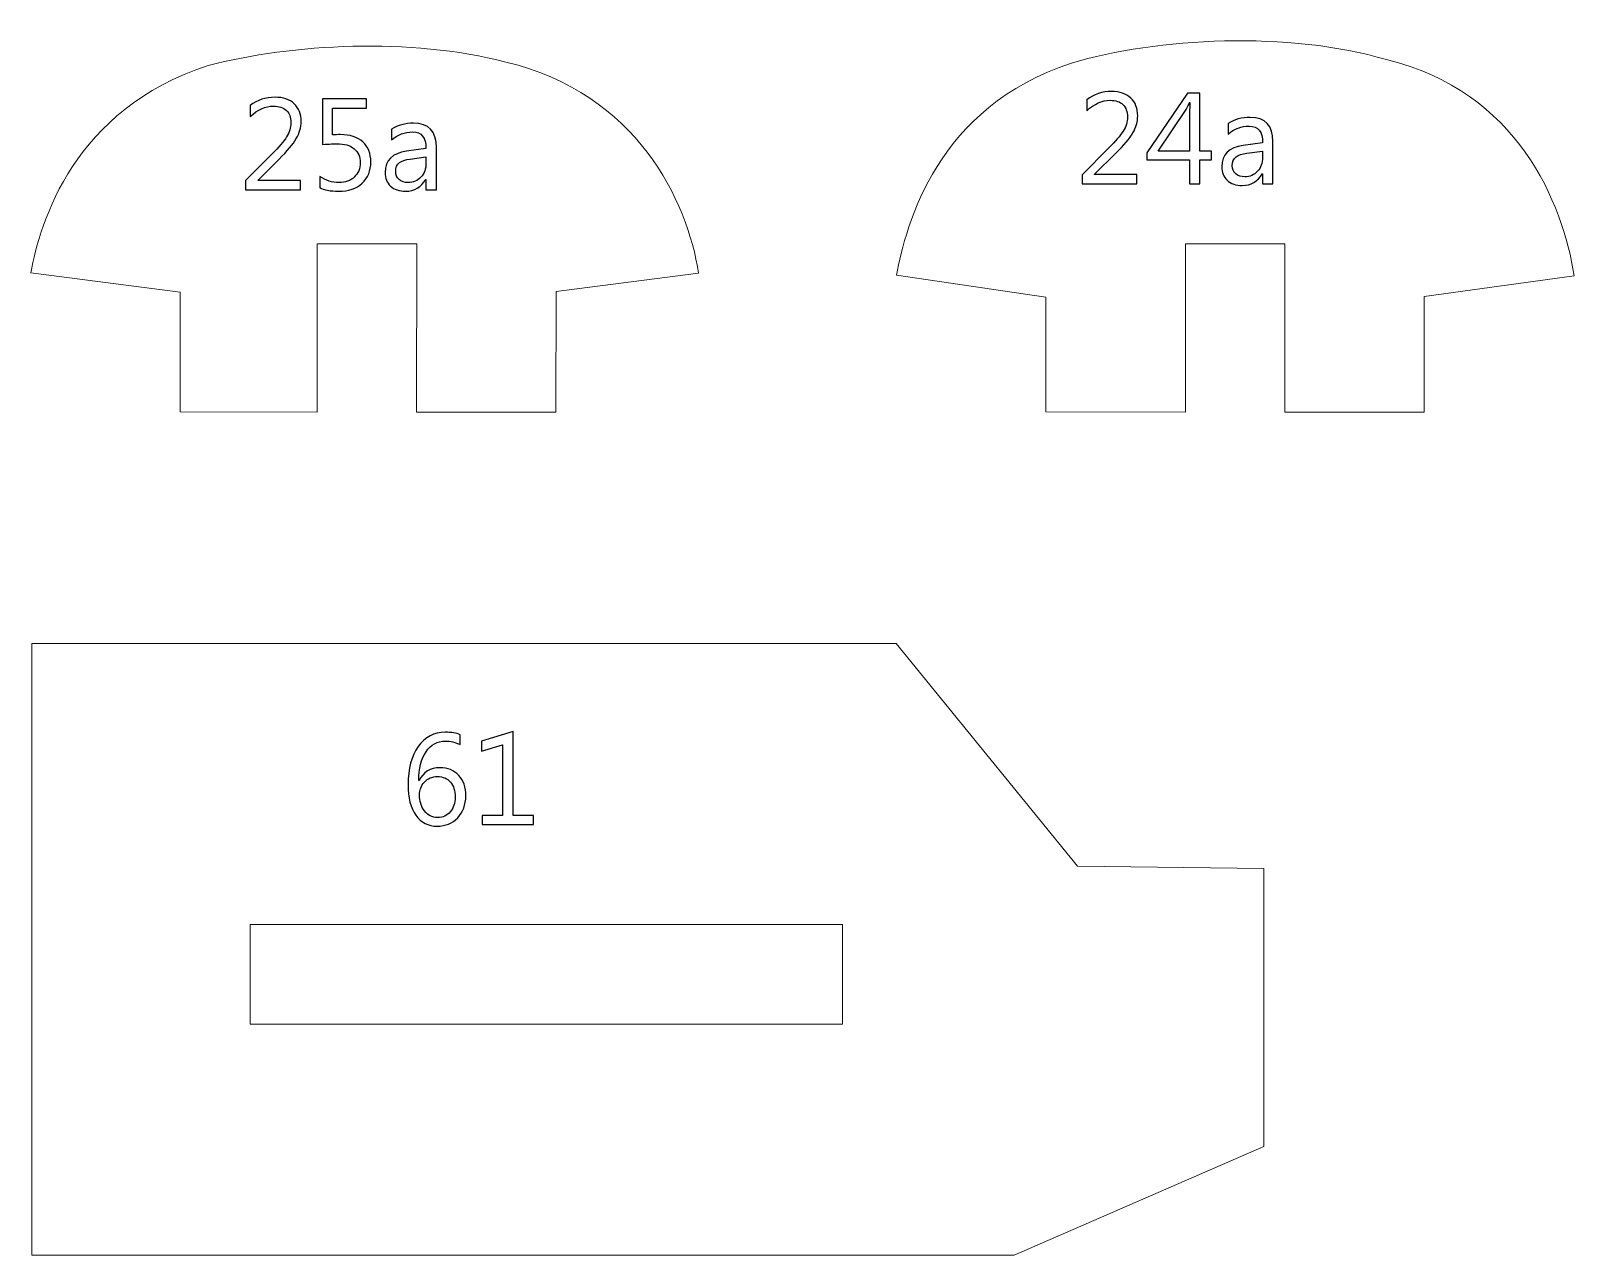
# Model space of a CAD drawing. Header units: centimetres. Extents: x -196 to 200, y -267 to 229.
# Drawn here: x -193.6 to -142.9, y -266.3 to -226.1 of the extents above; entities that cross this region are included whole.
import ezdxf

# ---------------------------------------------------------------- set-up
doc = ezdxf.new("R2010")
doc.units = ezdxf.units.CM
doc.header["$MEASUREMENT"] = 0
doc.layers.add('Camada 1', color=7, linetype='Continuous')
doc.layers.add('Camada 2', color=20, linetype='Continuous')

msp = doc.modelspace()

# ---------------------------------------------------------------- linework, layer by layer
at = {"layer": 'Camada 1', "lineweight": 9}
msp.add_lwpolyline([(-186.392, -258.735), (-166.909, -258.735), (-166.909, -255.464), (-186.392, -255.464), (-186.392, -258.735)], close=True, dxfattribs=at)
for points, knots in [([(-184.184, -233.084), (-184.184, -233.084), (-180.913, -233.084), (-180.913, -233.084), (-180.913, -233.084), (-180.913, -233.084), (-180.916, -238.623), (-180.916, -238.623), (-180.916, -238.623), (-180.916, -238.623), (-176.332, -238.622), (-176.332, -238.622), (-176.332, -238.622), (-176.332, -238.622), (-176.329, -234.656), (-176.329, -234.656), (-176.329, -234.656), (-176.329, -234.656), (-171.643, -234.056), (-171.643, -234.056), (-171.643, -234.056), (-172.014, -231.662), (-173.669, -228.151), (-177.977, -227.115), (-177.977, -227.115), (-181.151, -226.296), (-184.979, -226.508), (-187.768, -227.229), (-187.768, -227.229), (-192.191, -228.659), (-193.297, -232.373), (-193.6, -234.041), (-193.6, -234.041), (-193.6, -234.041), (-188.696, -234.677), (-188.696, -234.677), (-188.696, -234.677), (-188.696, -234.677), (-188.695, -238.615), (-188.695, -238.615), (-188.695, -238.615), (-188.695, -238.615), (-184.184, -238.623), (-184.184, -238.623), (-184.184, -238.623), (-184.184, -238.623), (-184.184, -233.084), (-184.184, -233.084)], [0, 0, 0, 0, 0.076923, 0.076923, 0.076923, 0.076923, 0.153846, 0.153846, 0.153846, 0.153846, 0.230769, 0.230769, 0.230769, 0.230769, 0.307692, 0.307692, 0.307692, 0.307692, 0.384615, 0.384615, 0.384615, 0.384615, 0.461538, 0.461538, 0.461538, 0.461538, 0.538462, 0.538462, 0.538462, 0.538462, 0.615385, 0.615385, 0.615385, 0.615385, 0.692308, 0.692308, 0.692308, 0.692308, 0.769231, 0.769231, 0.769231, 0.769231, 0.846154, 0.846154, 0.846154, 0.846154, 1, 1, 1, 1]), ([(-155.634, -233.084), (-155.634, -233.084), (-152.363, -233.084), (-152.363, -233.084), (-152.363, -233.084), (-152.363, -233.084), (-152.366, -238.623), (-152.366, -238.623), (-152.366, -238.623), (-152.366, -238.623), (-147.782, -238.622), (-147.782, -238.622), (-147.782, -238.622), (-147.782, -238.622), (-147.779, -234.817), (-147.779, -234.817), (-147.779, -234.817), (-147.779, -234.817), (-142.851, -234.137), (-142.851, -234.137), (-142.851, -234.137), (-143.221, -231.742), (-144.715, -228.07), (-149.023, -227.034), (-149.023, -227.034), (-152.197, -226.088), (-156.59, -226.305), (-159.379, -227.149), (-159.379, -227.149), (-163.802, -228.579), (-164.827, -232.453), (-165.131, -234.121), (-165.131, -234.121), (-165.131, -234.121), (-160.227, -234.838), (-160.227, -234.838), (-160.227, -234.838), (-160.227, -234.838), (-160.226, -238.615), (-160.226, -238.615), (-160.226, -238.615), (-160.226, -238.615), (-155.634, -238.623), (-155.634, -238.623), (-155.634, -238.623), (-155.634, -238.623), (-155.634, -233.084), (-155.634, -233.084)], [0, 0, 0, 0, 0.076923, 0.076923, 0.076923, 0.076923, 0.153846, 0.153846, 0.153846, 0.153846, 0.230769, 0.230769, 0.230769, 0.230769, 0.307692, 0.307692, 0.307692, 0.307692, 0.384615, 0.384615, 0.384615, 0.384615, 0.461538, 0.461538, 0.461538, 0.461538, 0.538462, 0.538462, 0.538462, 0.538462, 0.615385, 0.615385, 0.615385, 0.615385, 0.692308, 0.692308, 0.692308, 0.692308, 0.769231, 0.769231, 0.769231, 0.769231, 0.846154, 0.846154, 0.846154, 0.846154, 1, 1, 1, 1]), ([(-193.569, -266.329), (-193.569, -266.329), (-161.267, -266.329), (-161.267, -266.329), (-161.267, -266.329), (-161.267, -266.329), (-153.058, -262.761), (-153.058, -262.761), (-153.058, -262.761), (-153.058, -262.761), (-153.06, -253.623), (-153.06, -253.623), (-153.06, -253.623), (-153.06, -253.623), (-159.178, -253.54), (-159.178, -253.54), (-159.178, -253.54), (-159.178, -253.54), (-165.142, -246.226), (-165.142, -246.226), (-165.142, -246.226), (-165.142, -246.226), (-193.569, -246.226), (-193.569, -246.226), (-193.569, -246.226), (-193.569, -246.226), (-193.569, -266.329), (-193.569, -266.329)], [0, 0, 0, 0, 0.125, 0.125, 0.125, 0.125, 0.25, 0.25, 0.25, 0.25, 0.375, 0.375, 0.375, 0.375, 0.5, 0.5, 0.5, 0.5, 0.625, 0.625, 0.625, 0.625, 0.75, 0.75, 0.75, 0.75, 1, 1, 1, 1])]:
    msp.add_open_spline(points, degree=3, knots=knots, dxfattribs=at)
at = {"layer": 'Camada 2'}
for points, knots in [([(-184.739, -231.308), (-184.739, -231.308), (-186.54, -231.308), (-186.54, -231.308), (-186.54, -231.308), (-186.54, -231.308), (-186.54, -231.005), (-186.54, -231.005), (-186.54, -231.005), (-186.54, -231.005), (-185.669, -230.132), (-185.669, -230.132), (-185.669, -230.132), (-185.446, -229.909), (-185.288, -229.724), (-185.193, -229.576), (-185.193, -229.576), (-185.098, -229.428), (-185.05, -229.27), (-185.05, -229.102), (-185.05, -229.102), (-185.05, -228.93), (-185.099, -228.796), (-185.198, -228.701), (-185.198, -228.701), (-185.297, -228.607), (-185.437, -228.56), (-185.619, -228.56), (-185.619, -228.56), (-185.886, -228.56), (-186.141, -228.674), (-186.386, -228.901), (-186.386, -228.901), (-186.386, -228.901), (-186.386, -228.543), (-186.386, -228.543), (-186.386, -228.543), (-186.153, -228.361), (-185.881, -228.27), (-185.572, -228.27), (-185.572, -228.27), (-185.305, -228.27), (-185.095, -228.342), (-184.942, -228.487), (-184.942, -228.487), (-184.789, -228.631), (-184.713, -228.825), (-184.713, -229.068), (-184.713, -229.068), (-184.713, -229.26), (-184.766, -229.447), (-184.872, -229.63), (-184.872, -229.63), (-184.977, -229.813), (-185.167, -230.04), (-185.441, -230.311), (-185.441, -230.311), (-185.441, -230.311), (-186.13, -230.992), (-186.13, -230.992), (-186.13, -230.992), (-186.13, -230.992), (-186.13, -231.001), (-186.13, -231.001), (-186.13, -231.001), (-186.13, -231.001), (-184.739, -231.001), (-184.739, -231.001), (-184.739, -231.001), (-184.739, -231.001), (-184.739, -231.308), (-184.739, -231.308)], [0, 0, 0, 0, 0.052632, 0.052632, 0.052632, 0.052632, 0.105263, 0.105263, 0.105263, 0.105263, 0.157895, 0.157895, 0.157895, 0.157895, 0.210526, 0.210526, 0.210526, 0.210526, 0.263158, 0.263158, 0.263158, 0.263158, 0.315789, 0.315789, 0.315789, 0.315789, 0.368421, 0.368421, 0.368421, 0.368421, 0.421053, 0.421053, 0.421053, 0.421053, 0.473684, 0.473684, 0.473684, 0.473684, 0.526316, 0.526316, 0.526316, 0.526316, 0.578947, 0.578947, 0.578947, 0.578947, 0.631579, 0.631579, 0.631579, 0.631579, 0.684211, 0.684211, 0.684211, 0.684211, 0.736842, 0.736842, 0.736842, 0.736842, 0.789474, 0.789474, 0.789474, 0.789474, 0.842105, 0.842105, 0.842105, 0.842105, 0.894737, 0.894737, 0.894737, 0.894737, 1, 1, 1, 1]), ([(-184.099, -231.236), (-184.099, -231.236), (-184.099, -230.873), (-184.099, -230.873), (-184.099, -230.873), (-183.894, -231.007), (-183.687, -231.074), (-183.476, -231.074), (-183.476, -231.074), (-183.264, -231.074), (-183.094, -231.014), (-182.965, -230.894), (-182.965, -230.894), (-182.836, -230.775), (-182.771, -230.617), (-182.771, -230.42), (-182.771, -230.42), (-182.771, -230.224), (-182.837, -230.071), (-182.969, -229.962), (-182.969, -229.962), (-183.101, -229.852), (-183.29, -229.797), (-183.536, -229.797), (-183.536, -229.797), (-183.619, -229.797), (-183.776, -229.806), (-184.005, -229.822), (-184.005, -229.822), (-184.005, -229.822), (-184.005, -228.321), (-184.005, -228.321), (-184.005, -228.321), (-184.005, -228.321), (-182.558, -228.321), (-182.558, -228.321), (-182.558, -228.321), (-182.558, -228.321), (-182.558, -228.628), (-182.558, -228.628), (-182.558, -228.628), (-182.558, -228.628), (-183.68, -228.628), (-183.68, -228.628), (-183.68, -228.628), (-183.68, -228.628), (-183.68, -229.507), (-183.68, -229.507), (-183.68, -229.507), (-183.589, -229.502), (-183.504, -229.499), (-183.426, -229.499), (-183.426, -229.499), (-183.106, -229.499), (-182.859, -229.579), (-182.684, -229.739), (-182.684, -229.739), (-182.509, -229.899), (-182.421, -230.119), (-182.421, -230.398), (-182.421, -230.398), (-182.421, -230.687), (-182.515, -230.919), (-182.704, -231.095), (-182.704, -231.095), (-182.892, -231.271), (-183.151, -231.359), (-183.479, -231.359), (-183.479, -231.359), (-183.756, -231.359), (-183.962, -231.318), (-184.099, -231.236)], [0, 0, 0, 0, 0.052632, 0.052632, 0.052632, 0.052632, 0.105263, 0.105263, 0.105263, 0.105263, 0.157895, 0.157895, 0.157895, 0.157895, 0.210526, 0.210526, 0.210526, 0.210526, 0.263158, 0.263158, 0.263158, 0.263158, 0.315789, 0.315789, 0.315789, 0.315789, 0.368421, 0.368421, 0.368421, 0.368421, 0.421053, 0.421053, 0.421053, 0.421053, 0.473684, 0.473684, 0.473684, 0.473684, 0.526316, 0.526316, 0.526316, 0.526316, 0.578947, 0.578947, 0.578947, 0.578947, 0.631579, 0.631579, 0.631579, 0.631579, 0.684211, 0.684211, 0.684211, 0.684211, 0.736842, 0.736842, 0.736842, 0.736842, 0.789474, 0.789474, 0.789474, 0.789474, 0.842105, 0.842105, 0.842105, 0.842105, 0.894737, 0.894737, 0.894737, 0.894737, 1, 1, 1, 1]), ([(-157.228, -231.119), (-157.228, -231.119), (-159.029, -231.119), (-159.029, -231.119), (-159.029, -231.119), (-159.029, -231.119), (-159.029, -230.815), (-159.029, -230.815), (-159.029, -230.815), (-159.029, -230.815), (-158.158, -229.942), (-158.158, -229.942), (-158.158, -229.942), (-157.936, -229.719), (-157.777, -229.534), (-157.682, -229.386), (-157.682, -229.386), (-157.587, -229.239), (-157.54, -229.08), (-157.54, -228.912), (-157.54, -228.912), (-157.54, -228.74), (-157.589, -228.606), (-157.687, -228.512), (-157.687, -228.512), (-157.786, -228.417), (-157.926, -228.37), (-158.109, -228.37), (-158.109, -228.37), (-158.375, -228.37), (-158.631, -228.484), (-158.875, -228.712), (-158.875, -228.712), (-158.875, -228.712), (-158.875, -228.353), (-158.875, -228.353), (-158.875, -228.353), (-158.642, -228.171), (-158.37, -228.08), (-158.061, -228.08), (-158.061, -228.08), (-157.794, -228.08), (-157.584, -228.152), (-157.431, -228.297), (-157.431, -228.297), (-157.278, -228.441), (-157.202, -228.635), (-157.202, -228.879), (-157.202, -228.879), (-157.202, -229.07), (-157.255, -229.258), (-157.361, -229.441), (-157.361, -229.441), (-157.466, -229.623), (-157.656, -229.85), (-157.93, -230.121), (-157.93, -230.121), (-157.93, -230.121), (-158.619, -230.803), (-158.619, -230.803), (-158.619, -230.803), (-158.619, -230.803), (-158.619, -230.811), (-158.619, -230.811), (-158.619, -230.811), (-158.619, -230.811), (-157.228, -230.811), (-157.228, -230.811), (-157.228, -230.811), (-157.228, -230.811), (-157.228, -231.119), (-157.228, -231.119)], [0, 0, 0, 0, 0.052632, 0.052632, 0.052632, 0.052632, 0.105263, 0.105263, 0.105263, 0.105263, 0.157895, 0.157895, 0.157895, 0.157895, 0.210526, 0.210526, 0.210526, 0.210526, 0.263158, 0.263158, 0.263158, 0.263158, 0.315789, 0.315789, 0.315789, 0.315789, 0.368421, 0.368421, 0.368421, 0.368421, 0.421053, 0.421053, 0.421053, 0.421053, 0.473684, 0.473684, 0.473684, 0.473684, 0.526316, 0.526316, 0.526316, 0.526316, 0.578947, 0.578947, 0.578947, 0.578947, 0.631579, 0.631579, 0.631579, 0.631579, 0.684211, 0.684211, 0.684211, 0.684211, 0.736842, 0.736842, 0.736842, 0.736842, 0.789474, 0.789474, 0.789474, 0.789474, 0.842105, 0.842105, 0.842105, 0.842105, 0.894737, 0.894737, 0.894737, 0.894737, 1, 1, 1, 1]), ([(-154.774, -230.325), (-154.774, -230.325), (-155.158, -230.325), (-155.158, -230.325), (-155.158, -230.325), (-155.158, -230.325), (-155.158, -231.119), (-155.158, -231.119), (-155.158, -231.119), (-155.158, -231.119), (-155.495, -231.119), (-155.495, -231.119), (-155.495, -231.119), (-155.495, -231.119), (-155.495, -230.325), (-155.495, -230.325), (-155.495, -230.325), (-155.495, -230.325), (-156.899, -230.325), (-156.899, -230.325), (-156.899, -230.325), (-156.899, -230.325), (-156.899, -230.101), (-156.899, -230.101), (-156.899, -230.101), (-156.899, -230.101), (-155.57, -228.131), (-155.57, -228.131), (-155.57, -228.131), (-155.57, -228.131), (-155.158, -228.131), (-155.158, -228.131), (-155.158, -228.131), (-155.158, -228.131), (-155.158, -230.047), (-155.158, -230.047), (-155.158, -230.047), (-155.158, -230.047), (-154.774, -230.047), (-154.774, -230.047), (-154.774, -230.047), (-154.774, -230.047), (-154.774, -230.325), (-154.774, -230.325)], [0, 0, 0, 0, 0.083333, 0.083333, 0.083333, 0.083333, 0.166667, 0.166667, 0.166667, 0.166667, 0.25, 0.25, 0.25, 0.25, 0.333333, 0.333333, 0.333333, 0.333333, 0.416667, 0.416667, 0.416667, 0.416667, 0.5, 0.5, 0.5, 0.5, 0.583333, 0.583333, 0.583333, 0.583333, 0.666667, 0.666667, 0.666667, 0.666667, 0.75, 0.75, 0.75, 0.75, 0.833333, 0.833333, 0.833333, 0.833333, 1, 1, 1, 1]), ([(-155.495, -230.047), (-155.495, -230.047), (-155.495, -228.756), (-155.495, -228.756), (-155.495, -228.756), (-155.495, -228.665), (-155.492, -228.561), (-155.487, -228.448), (-155.487, -228.448), (-155.487, -228.448), (-155.495, -228.448), (-155.495, -228.448), (-155.495, -228.448), (-155.514, -228.498), (-155.553, -228.574), (-155.61, -228.677), (-155.61, -228.677), (-155.61, -228.677), (-156.529, -230.047), (-156.529, -230.047), (-156.529, -230.047), (-156.529, -230.047), (-155.495, -230.047), (-155.495, -230.047)], [0, 0, 0, 0, 0.142857, 0.142857, 0.142857, 0.142857, 0.285714, 0.285714, 0.285714, 0.285714, 0.428571, 0.428571, 0.428571, 0.428571, 0.571429, 0.571429, 0.571429, 0.571429, 0.714286, 0.714286, 0.714286, 0.714286, 1, 1, 1, 1]), ([(-180.266, -231.308), (-180.266, -231.308), (-180.607, -231.308), (-180.607, -231.308), (-180.607, -231.308), (-180.607, -231.308), (-180.607, -230.975), (-180.607, -230.975), (-180.607, -230.975), (-180.607, -230.975), (-180.616, -230.975), (-180.616, -230.975), (-180.616, -230.975), (-180.765, -231.231), (-180.983, -231.359), (-181.273, -231.359), (-181.273, -231.359), (-181.485, -231.359), (-181.652, -231.303), (-181.772, -231.19), (-181.772, -231.19), (-181.892, -231.078), (-181.952, -230.928), (-181.952, -230.742), (-181.952, -230.742), (-181.952, -230.343), (-181.717, -230.11), (-181.248, -230.045), (-181.248, -230.045), (-181.248, -230.045), (-180.607, -229.955), (-180.607, -229.955), (-180.607, -229.955), (-180.607, -229.591), (-180.754, -229.409), (-181.047, -229.409), (-181.047, -229.409), (-181.304, -229.409), (-181.536, -229.497), (-181.743, -229.674), (-181.743, -229.674), (-181.743, -229.674), (-181.743, -229.324), (-181.743, -229.324), (-181.743, -229.324), (-181.533, -229.19), (-181.292, -229.123), (-181.018, -229.123), (-181.018, -229.123), (-180.516, -229.123), (-180.266, -229.388), (-180.266, -229.92), (-180.266, -229.92), (-180.266, -229.92), (-180.266, -231.308), (-180.266, -231.308)], [0, 0, 0, 0, 0.066667, 0.066667, 0.066667, 0.066667, 0.133333, 0.133333, 0.133333, 0.133333, 0.2, 0.2, 0.2, 0.2, 0.266667, 0.266667, 0.266667, 0.266667, 0.333333, 0.333333, 0.333333, 0.333333, 0.4, 0.4, 0.4, 0.4, 0.466667, 0.466667, 0.466667, 0.466667, 0.533333, 0.533333, 0.533333, 0.533333, 0.6, 0.6, 0.6, 0.6, 0.666667, 0.666667, 0.666667, 0.666667, 0.733333, 0.733333, 0.733333, 0.733333, 0.8, 0.8, 0.8, 0.8, 0.866667, 0.866667, 0.866667, 0.866667, 1, 1, 1, 1]), ([(-152.755, -231.119), (-152.755, -231.119), (-153.097, -231.119), (-153.097, -231.119), (-153.097, -231.119), (-153.097, -231.119), (-153.097, -230.785), (-153.097, -230.785), (-153.097, -230.785), (-153.097, -230.785), (-153.105, -230.785), (-153.105, -230.785), (-153.105, -230.785), (-153.254, -231.042), (-153.472, -231.17), (-153.762, -231.17), (-153.762, -231.17), (-153.975, -231.17), (-154.141, -231.114), (-154.261, -231), (-154.261, -231), (-154.381, -230.888), (-154.441, -230.739), (-154.441, -230.552), (-154.441, -230.552), (-154.441, -230.153), (-154.206, -229.921), (-153.737, -229.855), (-153.737, -229.855), (-153.737, -229.855), (-153.097, -229.766), (-153.097, -229.766), (-153.097, -229.766), (-153.097, -229.401), (-153.243, -229.219), (-153.536, -229.219), (-153.536, -229.219), (-153.793, -229.219), (-154.025, -229.308), (-154.232, -229.484), (-154.232, -229.484), (-154.232, -229.484), (-154.232, -229.134), (-154.232, -229.134), (-154.232, -229.134), (-154.022, -229), (-153.781, -228.933), (-153.507, -228.933), (-153.507, -228.933), (-153.006, -228.933), (-152.755, -229.199), (-152.755, -229.73), (-152.755, -229.73), (-152.755, -229.73), (-152.755, -231.119), (-152.755, -231.119)], [0, 0, 0, 0, 0.066667, 0.066667, 0.066667, 0.066667, 0.133333, 0.133333, 0.133333, 0.133333, 0.2, 0.2, 0.2, 0.2, 0.266667, 0.266667, 0.266667, 0.266667, 0.333333, 0.333333, 0.333333, 0.333333, 0.4, 0.4, 0.4, 0.4, 0.466667, 0.466667, 0.466667, 0.466667, 0.533333, 0.533333, 0.533333, 0.533333, 0.6, 0.6, 0.6, 0.6, 0.666667, 0.666667, 0.666667, 0.666667, 0.733333, 0.733333, 0.733333, 0.733333, 0.8, 0.8, 0.8, 0.8, 0.866667, 0.866667, 0.866667, 0.866667, 1, 1, 1, 1]), ([(-180.607, -230.228), (-180.607, -230.228), (-181.122, -230.3), (-181.122, -230.3), (-181.122, -230.3), (-181.281, -230.322), (-181.401, -230.362), (-181.481, -230.418), (-181.481, -230.418), (-181.561, -230.475), (-181.602, -230.574), (-181.602, -230.718), (-181.602, -230.718), (-181.602, -230.822), (-181.565, -230.908), (-181.49, -230.974), (-181.49, -230.974), (-181.416, -231.04), (-181.317, -231.074), (-181.194, -231.074), (-181.194, -231.074), (-181.024, -231.074), (-180.884, -231.014), (-180.773, -230.895), (-180.773, -230.895), (-180.663, -230.775), (-180.607, -230.625), (-180.607, -230.442), (-180.607, -230.442), (-180.607, -230.442), (-180.607, -230.228), (-180.607, -230.228)], [0, 0, 0, 0, 0.111111, 0.111111, 0.111111, 0.111111, 0.222222, 0.222222, 0.222222, 0.222222, 0.333333, 0.333333, 0.333333, 0.333333, 0.444444, 0.444444, 0.444444, 0.444444, 0.555556, 0.555556, 0.555556, 0.555556, 0.666667, 0.666667, 0.666667, 0.666667, 0.777778, 0.777778, 0.777778, 0.777778, 1, 1, 1, 1]), ([(-153.097, -230.039), (-153.097, -230.039), (-153.612, -230.11), (-153.612, -230.11), (-153.612, -230.11), (-153.77, -230.132), (-153.89, -230.172), (-153.97, -230.228), (-153.97, -230.228), (-154.051, -230.285), (-154.091, -230.385), (-154.091, -230.528), (-154.091, -230.528), (-154.091, -230.633), (-154.054, -230.718), (-153.979, -230.784), (-153.979, -230.784), (-153.905, -230.85), (-153.806, -230.884), (-153.683, -230.884), (-153.683, -230.884), (-153.513, -230.884), (-153.373, -230.824), (-153.262, -230.705), (-153.262, -230.705), (-153.152, -230.586), (-153.097, -230.435), (-153.097, -230.252), (-153.097, -230.252), (-153.097, -230.252), (-153.097, -230.039), (-153.097, -230.039)], [0, 0, 0, 0, 0.111111, 0.111111, 0.111111, 0.111111, 0.222222, 0.222222, 0.222222, 0.222222, 0.333333, 0.333333, 0.333333, 0.333333, 0.444444, 0.444444, 0.444444, 0.444444, 0.555556, 0.555556, 0.555556, 0.555556, 0.666667, 0.666667, 0.666667, 0.666667, 0.777778, 0.777778, 0.777778, 0.777778, 1, 1, 1, 1]), ([(-179.482, -249.225), (-179.482, -249.225), (-179.482, -249.549), (-179.482, -249.549), (-179.482, -249.549), (-179.636, -249.47), (-179.798, -249.43), (-179.969, -249.43), (-179.969, -249.43), (-180.234, -249.43), (-180.446, -249.548), (-180.605, -249.784), (-180.605, -249.784), (-180.764, -250.02), (-180.843, -250.337), (-180.843, -250.733), (-180.843, -250.733), (-180.843, -250.733), (-180.835, -250.733), (-180.835, -250.733), (-180.835, -250.733), (-180.696, -250.451), (-180.468, -250.309), (-180.152, -250.309), (-180.152, -250.309), (-179.891, -250.309), (-179.684, -250.393), (-179.529, -250.56), (-179.529, -250.56), (-179.375, -250.728), (-179.298, -250.952), (-179.298, -251.233), (-179.298, -251.233), (-179.298, -251.526), (-179.386, -251.766), (-179.563, -251.952), (-179.563, -251.952), (-179.739, -252.137), (-179.963, -252.23), (-180.235, -252.23), (-180.235, -252.23), (-180.535, -252.23), (-180.771, -252.11), (-180.941, -251.871), (-180.941, -251.871), (-181.112, -251.632), (-181.197, -251.296), (-181.197, -250.864), (-181.197, -250.864), (-181.197, -250.34), (-181.086, -249.921), (-180.862, -249.609), (-180.862, -249.609), (-180.639, -249.296), (-180.344, -249.14), (-179.978, -249.14), (-179.978, -249.14), (-179.769, -249.14), (-179.604, -249.168), (-179.482, -249.225)], [0, 0, 0, 0, 0.0625, 0.0625, 0.0625, 0.0625, 0.125, 0.125, 0.125, 0.125, 0.1875, 0.1875, 0.1875, 0.1875, 0.25, 0.25, 0.25, 0.25, 0.3125, 0.3125, 0.3125, 0.3125, 0.375, 0.375, 0.375, 0.375, 0.4375, 0.4375, 0.4375, 0.4375, 0.5, 0.5, 0.5, 0.5, 0.5625, 0.5625, 0.5625, 0.5625, 0.625, 0.625, 0.625, 0.625, 0.6875, 0.6875, 0.6875, 0.6875, 0.75, 0.75, 0.75, 0.75, 0.8125, 0.8125, 0.8125, 0.8125, 0.875, 0.875, 0.875, 0.875, 1, 1, 1, 1]), ([(-177.07, -252.178), (-177.07, -252.178), (-178.76, -252.178), (-178.76, -252.178), (-178.76, -252.178), (-178.76, -252.178), (-178.76, -251.88), (-178.76, -251.88), (-178.76, -251.88), (-178.76, -251.88), (-178.086, -251.88), (-178.086, -251.88), (-178.086, -251.88), (-178.086, -251.88), (-178.086, -249.557), (-178.086, -249.557), (-178.086, -249.557), (-178.086, -249.557), (-178.778, -249.763), (-178.778, -249.763), (-178.778, -249.763), (-178.778, -249.763), (-178.778, -249.439), (-178.778, -249.439), (-178.778, -249.439), (-178.778, -249.439), (-177.745, -249.123), (-177.745, -249.123), (-177.745, -249.123), (-177.745, -249.123), (-177.745, -251.88), (-177.745, -251.88), (-177.745, -251.88), (-177.745, -251.88), (-177.07, -251.88), (-177.07, -251.88), (-177.07, -251.88), (-177.07, -251.88), (-177.07, -252.178), (-177.07, -252.178)], [0, 0, 0, 0, 0.090909, 0.090909, 0.090909, 0.090909, 0.181818, 0.181818, 0.181818, 0.181818, 0.272727, 0.272727, 0.272727, 0.272727, 0.363636, 0.363636, 0.363636, 0.363636, 0.454545, 0.454545, 0.454545, 0.454545, 0.545455, 0.545455, 0.545455, 0.545455, 0.636364, 0.636364, 0.636364, 0.636364, 0.727273, 0.727273, 0.727273, 0.727273, 0.818182, 0.818182, 0.818182, 0.818182, 1, 1, 1, 1]), ([(-180.228, -250.599), (-180.404, -250.599), (-180.547, -250.659), (-180.657, -250.779), (-180.657, -250.779), (-180.767, -250.899), (-180.822, -251.04), (-180.822, -251.203), (-180.822, -251.203), (-180.822, -251.407), (-180.767, -251.582), (-180.658, -251.727), (-180.658, -251.727), (-180.549, -251.871), (-180.404, -251.944), (-180.224, -251.944), (-180.224, -251.944), (-180.052, -251.944), (-179.912, -251.88), (-179.807, -251.755), (-179.807, -251.755), (-179.701, -251.629), (-179.648, -251.469), (-179.648, -251.276), (-179.648, -251.276), (-179.648, -251.064), (-179.699, -250.899), (-179.8, -250.779), (-179.8, -250.779), (-179.902, -250.659), (-180.044, -250.599), (-180.228, -250.599)], [0, 0, 0, 0, 0.111111, 0.111111, 0.111111, 0.111111, 0.222222, 0.222222, 0.222222, 0.222222, 0.333333, 0.333333, 0.333333, 0.333333, 0.444444, 0.444444, 0.444444, 0.444444, 0.555556, 0.555556, 0.555556, 0.555556, 0.666667, 0.666667, 0.666667, 0.666667, 0.777778, 0.777778, 0.777778, 0.777778, 1, 1, 1, 1])]:
    msp.add_open_spline(points, degree=3, knots=knots, dxfattribs=at)
at = {"layer": 'Camada 2', "lineweight": 9}
for points, knots in [([(-184.739, -231.308), (-184.739, -231.308), (-186.54, -231.308), (-186.54, -231.308), (-186.54, -231.308), (-186.54, -231.308), (-186.54, -231.005), (-186.54, -231.005), (-186.54, -231.005), (-186.54, -231.005), (-185.669, -230.132), (-185.669, -230.132), (-185.669, -230.132), (-185.446, -229.909), (-185.288, -229.724), (-185.193, -229.576), (-185.193, -229.576), (-185.098, -229.428), (-185.05, -229.27), (-185.05, -229.102), (-185.05, -229.102), (-185.05, -228.93), (-185.099, -228.796), (-185.198, -228.701), (-185.198, -228.701), (-185.297, -228.607), (-185.437, -228.56), (-185.619, -228.56), (-185.619, -228.56), (-185.886, -228.56), (-186.141, -228.674), (-186.386, -228.901), (-186.386, -228.901), (-186.386, -228.901), (-186.386, -228.543), (-186.386, -228.543), (-186.386, -228.543), (-186.153, -228.361), (-185.881, -228.27), (-185.572, -228.27), (-185.572, -228.27), (-185.305, -228.27), (-185.095, -228.342), (-184.942, -228.487), (-184.942, -228.487), (-184.789, -228.631), (-184.713, -228.825), (-184.713, -229.068), (-184.713, -229.068), (-184.713, -229.26), (-184.766, -229.447), (-184.872, -229.63), (-184.872, -229.63), (-184.977, -229.813), (-185.167, -230.04), (-185.441, -230.311), (-185.441, -230.311), (-185.441, -230.311), (-186.13, -230.992), (-186.13, -230.992), (-186.13, -230.992), (-186.13, -230.992), (-186.13, -231.001), (-186.13, -231.001), (-186.13, -231.001), (-186.13, -231.001), (-184.739, -231.001), (-184.739, -231.001), (-184.739, -231.001), (-184.739, -231.001), (-184.739, -231.308), (-184.739, -231.308)], [0, 0, 0, 0, 0.052632, 0.052632, 0.052632, 0.052632, 0.105263, 0.105263, 0.105263, 0.105263, 0.157895, 0.157895, 0.157895, 0.157895, 0.210526, 0.210526, 0.210526, 0.210526, 0.263158, 0.263158, 0.263158, 0.263158, 0.315789, 0.315789, 0.315789, 0.315789, 0.368421, 0.368421, 0.368421, 0.368421, 0.421053, 0.421053, 0.421053, 0.421053, 0.473684, 0.473684, 0.473684, 0.473684, 0.526316, 0.526316, 0.526316, 0.526316, 0.578947, 0.578947, 0.578947, 0.578947, 0.631579, 0.631579, 0.631579, 0.631579, 0.684211, 0.684211, 0.684211, 0.684211, 0.736842, 0.736842, 0.736842, 0.736842, 0.789474, 0.789474, 0.789474, 0.789474, 0.842105, 0.842105, 0.842105, 0.842105, 0.894737, 0.894737, 0.894737, 0.894737, 1, 1, 1, 1]), ([(-184.099, -231.236), (-184.099, -231.236), (-184.099, -230.873), (-184.099, -230.873), (-184.099, -230.873), (-183.894, -231.007), (-183.687, -231.074), (-183.476, -231.074), (-183.476, -231.074), (-183.264, -231.074), (-183.094, -231.014), (-182.965, -230.894), (-182.965, -230.894), (-182.836, -230.775), (-182.771, -230.617), (-182.771, -230.42), (-182.771, -230.42), (-182.771, -230.224), (-182.837, -230.071), (-182.969, -229.962), (-182.969, -229.962), (-183.101, -229.852), (-183.29, -229.797), (-183.536, -229.797), (-183.536, -229.797), (-183.619, -229.797), (-183.776, -229.806), (-184.005, -229.822), (-184.005, -229.822), (-184.005, -229.822), (-184.005, -228.321), (-184.005, -228.321), (-184.005, -228.321), (-184.005, -228.321), (-182.558, -228.321), (-182.558, -228.321), (-182.558, -228.321), (-182.558, -228.321), (-182.558, -228.628), (-182.558, -228.628), (-182.558, -228.628), (-182.558, -228.628), (-183.68, -228.628), (-183.68, -228.628), (-183.68, -228.628), (-183.68, -228.628), (-183.68, -229.507), (-183.68, -229.507), (-183.68, -229.507), (-183.589, -229.502), (-183.504, -229.499), (-183.426, -229.499), (-183.426, -229.499), (-183.106, -229.499), (-182.859, -229.579), (-182.684, -229.739), (-182.684, -229.739), (-182.509, -229.899), (-182.421, -230.119), (-182.421, -230.398), (-182.421, -230.398), (-182.421, -230.687), (-182.515, -230.919), (-182.704, -231.095), (-182.704, -231.095), (-182.892, -231.271), (-183.151, -231.359), (-183.479, -231.359), (-183.479, -231.359), (-183.756, -231.359), (-183.962, -231.318), (-184.099, -231.236)], [0, 0, 0, 0, 0.052632, 0.052632, 0.052632, 0.052632, 0.105263, 0.105263, 0.105263, 0.105263, 0.157895, 0.157895, 0.157895, 0.157895, 0.210526, 0.210526, 0.210526, 0.210526, 0.263158, 0.263158, 0.263158, 0.263158, 0.315789, 0.315789, 0.315789, 0.315789, 0.368421, 0.368421, 0.368421, 0.368421, 0.421053, 0.421053, 0.421053, 0.421053, 0.473684, 0.473684, 0.473684, 0.473684, 0.526316, 0.526316, 0.526316, 0.526316, 0.578947, 0.578947, 0.578947, 0.578947, 0.631579, 0.631579, 0.631579, 0.631579, 0.684211, 0.684211, 0.684211, 0.684211, 0.736842, 0.736842, 0.736842, 0.736842, 0.789474, 0.789474, 0.789474, 0.789474, 0.842105, 0.842105, 0.842105, 0.842105, 0.894737, 0.894737, 0.894737, 0.894737, 1, 1, 1, 1]), ([(-157.228, -231.119), (-157.228, -231.119), (-159.029, -231.119), (-159.029, -231.119), (-159.029, -231.119), (-159.029, -231.119), (-159.029, -230.815), (-159.029, -230.815), (-159.029, -230.815), (-159.029, -230.815), (-158.158, -229.942), (-158.158, -229.942), (-158.158, -229.942), (-157.936, -229.719), (-157.777, -229.534), (-157.682, -229.386), (-157.682, -229.386), (-157.587, -229.239), (-157.54, -229.08), (-157.54, -228.912), (-157.54, -228.912), (-157.54, -228.74), (-157.589, -228.606), (-157.687, -228.512), (-157.687, -228.512), (-157.786, -228.417), (-157.926, -228.37), (-158.109, -228.37), (-158.109, -228.37), (-158.375, -228.37), (-158.631, -228.484), (-158.875, -228.712), (-158.875, -228.712), (-158.875, -228.712), (-158.875, -228.353), (-158.875, -228.353), (-158.875, -228.353), (-158.642, -228.171), (-158.37, -228.08), (-158.061, -228.08), (-158.061, -228.08), (-157.794, -228.08), (-157.584, -228.152), (-157.431, -228.297), (-157.431, -228.297), (-157.278, -228.441), (-157.202, -228.635), (-157.202, -228.879), (-157.202, -228.879), (-157.202, -229.07), (-157.255, -229.258), (-157.361, -229.441), (-157.361, -229.441), (-157.466, -229.623), (-157.656, -229.85), (-157.93, -230.121), (-157.93, -230.121), (-157.93, -230.121), (-158.619, -230.803), (-158.619, -230.803), (-158.619, -230.803), (-158.619, -230.803), (-158.619, -230.811), (-158.619, -230.811), (-158.619, -230.811), (-158.619, -230.811), (-157.228, -230.811), (-157.228, -230.811), (-157.228, -230.811), (-157.228, -230.811), (-157.228, -231.119), (-157.228, -231.119)], [0, 0, 0, 0, 0.052632, 0.052632, 0.052632, 0.052632, 0.105263, 0.105263, 0.105263, 0.105263, 0.157895, 0.157895, 0.157895, 0.157895, 0.210526, 0.210526, 0.210526, 0.210526, 0.263158, 0.263158, 0.263158, 0.263158, 0.315789, 0.315789, 0.315789, 0.315789, 0.368421, 0.368421, 0.368421, 0.368421, 0.421053, 0.421053, 0.421053, 0.421053, 0.473684, 0.473684, 0.473684, 0.473684, 0.526316, 0.526316, 0.526316, 0.526316, 0.578947, 0.578947, 0.578947, 0.578947, 0.631579, 0.631579, 0.631579, 0.631579, 0.684211, 0.684211, 0.684211, 0.684211, 0.736842, 0.736842, 0.736842, 0.736842, 0.789474, 0.789474, 0.789474, 0.789474, 0.842105, 0.842105, 0.842105, 0.842105, 0.894737, 0.894737, 0.894737, 0.894737, 1, 1, 1, 1]), ([(-154.774, -230.325), (-154.774, -230.325), (-155.158, -230.325), (-155.158, -230.325), (-155.158, -230.325), (-155.158, -230.325), (-155.158, -231.119), (-155.158, -231.119), (-155.158, -231.119), (-155.158, -231.119), (-155.495, -231.119), (-155.495, -231.119), (-155.495, -231.119), (-155.495, -231.119), (-155.495, -230.325), (-155.495, -230.325), (-155.495, -230.325), (-155.495, -230.325), (-156.899, -230.325), (-156.899, -230.325), (-156.899, -230.325), (-156.899, -230.325), (-156.899, -230.101), (-156.899, -230.101), (-156.899, -230.101), (-156.899, -230.101), (-155.57, -228.131), (-155.57, -228.131), (-155.57, -228.131), (-155.57, -228.131), (-155.158, -228.131), (-155.158, -228.131), (-155.158, -228.131), (-155.158, -228.131), (-155.158, -230.047), (-155.158, -230.047), (-155.158, -230.047), (-155.158, -230.047), (-154.774, -230.047), (-154.774, -230.047), (-154.774, -230.047), (-154.774, -230.047), (-154.774, -230.325), (-154.774, -230.325)], [0, 0, 0, 0, 0.083333, 0.083333, 0.083333, 0.083333, 0.166667, 0.166667, 0.166667, 0.166667, 0.25, 0.25, 0.25, 0.25, 0.333333, 0.333333, 0.333333, 0.333333, 0.416667, 0.416667, 0.416667, 0.416667, 0.5, 0.5, 0.5, 0.5, 0.583333, 0.583333, 0.583333, 0.583333, 0.666667, 0.666667, 0.666667, 0.666667, 0.75, 0.75, 0.75, 0.75, 0.833333, 0.833333, 0.833333, 0.833333, 1, 1, 1, 1]), ([(-155.495, -230.047), (-155.495, -230.047), (-155.495, -228.756), (-155.495, -228.756), (-155.495, -228.756), (-155.495, -228.665), (-155.492, -228.561), (-155.487, -228.448), (-155.487, -228.448), (-155.487, -228.448), (-155.495, -228.448), (-155.495, -228.448), (-155.495, -228.448), (-155.514, -228.498), (-155.553, -228.574), (-155.61, -228.677), (-155.61, -228.677), (-155.61, -228.677), (-156.529, -230.047), (-156.529, -230.047), (-156.529, -230.047), (-156.529, -230.047), (-155.495, -230.047), (-155.495, -230.047)], [0, 0, 0, 0, 0.142857, 0.142857, 0.142857, 0.142857, 0.285714, 0.285714, 0.285714, 0.285714, 0.428571, 0.428571, 0.428571, 0.428571, 0.571429, 0.571429, 0.571429, 0.571429, 0.714286, 0.714286, 0.714286, 0.714286, 1, 1, 1, 1]), ([(-180.266, -231.308), (-180.266, -231.308), (-180.607, -231.308), (-180.607, -231.308), (-180.607, -231.308), (-180.607, -231.308), (-180.607, -230.975), (-180.607, -230.975), (-180.607, -230.975), (-180.607, -230.975), (-180.616, -230.975), (-180.616, -230.975), (-180.616, -230.975), (-180.765, -231.231), (-180.983, -231.359), (-181.273, -231.359), (-181.273, -231.359), (-181.485, -231.359), (-181.652, -231.303), (-181.772, -231.19), (-181.772, -231.19), (-181.892, -231.078), (-181.952, -230.928), (-181.952, -230.742), (-181.952, -230.742), (-181.952, -230.343), (-181.717, -230.11), (-181.248, -230.045), (-181.248, -230.045), (-181.248, -230.045), (-180.607, -229.955), (-180.607, -229.955), (-180.607, -229.955), (-180.607, -229.591), (-180.754, -229.409), (-181.047, -229.409), (-181.047, -229.409), (-181.304, -229.409), (-181.536, -229.497), (-181.743, -229.674), (-181.743, -229.674), (-181.743, -229.674), (-181.743, -229.324), (-181.743, -229.324), (-181.743, -229.324), (-181.533, -229.19), (-181.292, -229.123), (-181.018, -229.123), (-181.018, -229.123), (-180.516, -229.123), (-180.266, -229.388), (-180.266, -229.92), (-180.266, -229.92), (-180.266, -229.92), (-180.266, -231.308), (-180.266, -231.308)], [0, 0, 0, 0, 0.066667, 0.066667, 0.066667, 0.066667, 0.133333, 0.133333, 0.133333, 0.133333, 0.2, 0.2, 0.2, 0.2, 0.266667, 0.266667, 0.266667, 0.266667, 0.333333, 0.333333, 0.333333, 0.333333, 0.4, 0.4, 0.4, 0.4, 0.466667, 0.466667, 0.466667, 0.466667, 0.533333, 0.533333, 0.533333, 0.533333, 0.6, 0.6, 0.6, 0.6, 0.666667, 0.666667, 0.666667, 0.666667, 0.733333, 0.733333, 0.733333, 0.733333, 0.8, 0.8, 0.8, 0.8, 0.866667, 0.866667, 0.866667, 0.866667, 1, 1, 1, 1]), ([(-152.755, -231.119), (-152.755, -231.119), (-153.097, -231.119), (-153.097, -231.119), (-153.097, -231.119), (-153.097, -231.119), (-153.097, -230.785), (-153.097, -230.785), (-153.097, -230.785), (-153.097, -230.785), (-153.105, -230.785), (-153.105, -230.785), (-153.105, -230.785), (-153.254, -231.042), (-153.472, -231.17), (-153.762, -231.17), (-153.762, -231.17), (-153.975, -231.17), (-154.141, -231.114), (-154.261, -231), (-154.261, -231), (-154.381, -230.888), (-154.441, -230.739), (-154.441, -230.552), (-154.441, -230.552), (-154.441, -230.153), (-154.206, -229.921), (-153.737, -229.855), (-153.737, -229.855), (-153.737, -229.855), (-153.097, -229.766), (-153.097, -229.766), (-153.097, -229.766), (-153.097, -229.401), (-153.243, -229.219), (-153.536, -229.219), (-153.536, -229.219), (-153.793, -229.219), (-154.025, -229.308), (-154.232, -229.484), (-154.232, -229.484), (-154.232, -229.484), (-154.232, -229.134), (-154.232, -229.134), (-154.232, -229.134), (-154.022, -229), (-153.781, -228.933), (-153.507, -228.933), (-153.507, -228.933), (-153.006, -228.933), (-152.755, -229.199), (-152.755, -229.73), (-152.755, -229.73), (-152.755, -229.73), (-152.755, -231.119), (-152.755, -231.119)], [0, 0, 0, 0, 0.066667, 0.066667, 0.066667, 0.066667, 0.133333, 0.133333, 0.133333, 0.133333, 0.2, 0.2, 0.2, 0.2, 0.266667, 0.266667, 0.266667, 0.266667, 0.333333, 0.333333, 0.333333, 0.333333, 0.4, 0.4, 0.4, 0.4, 0.466667, 0.466667, 0.466667, 0.466667, 0.533333, 0.533333, 0.533333, 0.533333, 0.6, 0.6, 0.6, 0.6, 0.666667, 0.666667, 0.666667, 0.666667, 0.733333, 0.733333, 0.733333, 0.733333, 0.8, 0.8, 0.8, 0.8, 0.866667, 0.866667, 0.866667, 0.866667, 1, 1, 1, 1]), ([(-180.607, -230.228), (-180.607, -230.228), (-181.122, -230.3), (-181.122, -230.3), (-181.122, -230.3), (-181.281, -230.322), (-181.401, -230.362), (-181.481, -230.418), (-181.481, -230.418), (-181.561, -230.475), (-181.602, -230.574), (-181.602, -230.718), (-181.602, -230.718), (-181.602, -230.822), (-181.565, -230.908), (-181.49, -230.974), (-181.49, -230.974), (-181.416, -231.04), (-181.317, -231.074), (-181.194, -231.074), (-181.194, -231.074), (-181.024, -231.074), (-180.884, -231.014), (-180.773, -230.895), (-180.773, -230.895), (-180.663, -230.775), (-180.607, -230.625), (-180.607, -230.442), (-180.607, -230.442), (-180.607, -230.442), (-180.607, -230.228), (-180.607, -230.228)], [0, 0, 0, 0, 0.111111, 0.111111, 0.111111, 0.111111, 0.222222, 0.222222, 0.222222, 0.222222, 0.333333, 0.333333, 0.333333, 0.333333, 0.444444, 0.444444, 0.444444, 0.444444, 0.555556, 0.555556, 0.555556, 0.555556, 0.666667, 0.666667, 0.666667, 0.666667, 0.777778, 0.777778, 0.777778, 0.777778, 1, 1, 1, 1]), ([(-153.097, -230.039), (-153.097, -230.039), (-153.612, -230.11), (-153.612, -230.11), (-153.612, -230.11), (-153.77, -230.132), (-153.89, -230.172), (-153.97, -230.228), (-153.97, -230.228), (-154.051, -230.285), (-154.091, -230.385), (-154.091, -230.528), (-154.091, -230.528), (-154.091, -230.633), (-154.054, -230.718), (-153.979, -230.784), (-153.979, -230.784), (-153.905, -230.85), (-153.806, -230.884), (-153.683, -230.884), (-153.683, -230.884), (-153.513, -230.884), (-153.373, -230.824), (-153.262, -230.705), (-153.262, -230.705), (-153.152, -230.586), (-153.097, -230.435), (-153.097, -230.252), (-153.097, -230.252), (-153.097, -230.252), (-153.097, -230.039), (-153.097, -230.039)], [0, 0, 0, 0, 0.111111, 0.111111, 0.111111, 0.111111, 0.222222, 0.222222, 0.222222, 0.222222, 0.333333, 0.333333, 0.333333, 0.333333, 0.444444, 0.444444, 0.444444, 0.444444, 0.555556, 0.555556, 0.555556, 0.555556, 0.666667, 0.666667, 0.666667, 0.666667, 0.777778, 0.777778, 0.777778, 0.777778, 1, 1, 1, 1]), ([(-179.482, -249.225), (-179.482, -249.225), (-179.482, -249.549), (-179.482, -249.549), (-179.482, -249.549), (-179.636, -249.47), (-179.798, -249.43), (-179.969, -249.43), (-179.969, -249.43), (-180.234, -249.43), (-180.446, -249.548), (-180.605, -249.784), (-180.605, -249.784), (-180.764, -250.02), (-180.843, -250.337), (-180.843, -250.733), (-180.843, -250.733), (-180.843, -250.733), (-180.835, -250.733), (-180.835, -250.733), (-180.835, -250.733), (-180.696, -250.451), (-180.468, -250.309), (-180.152, -250.309), (-180.152, -250.309), (-179.891, -250.309), (-179.684, -250.393), (-179.529, -250.56), (-179.529, -250.56), (-179.375, -250.728), (-179.298, -250.952), (-179.298, -251.233), (-179.298, -251.233), (-179.298, -251.526), (-179.386, -251.766), (-179.563, -251.952), (-179.563, -251.952), (-179.739, -252.137), (-179.963, -252.23), (-180.235, -252.23), (-180.235, -252.23), (-180.535, -252.23), (-180.771, -252.11), (-180.941, -251.871), (-180.941, -251.871), (-181.112, -251.632), (-181.197, -251.296), (-181.197, -250.864), (-181.197, -250.864), (-181.197, -250.34), (-181.086, -249.921), (-180.862, -249.609), (-180.862, -249.609), (-180.639, -249.296), (-180.344, -249.14), (-179.978, -249.14), (-179.978, -249.14), (-179.769, -249.14), (-179.604, -249.168), (-179.482, -249.225)], [0, 0, 0, 0, 0.0625, 0.0625, 0.0625, 0.0625, 0.125, 0.125, 0.125, 0.125, 0.1875, 0.1875, 0.1875, 0.1875, 0.25, 0.25, 0.25, 0.25, 0.3125, 0.3125, 0.3125, 0.3125, 0.375, 0.375, 0.375, 0.375, 0.4375, 0.4375, 0.4375, 0.4375, 0.5, 0.5, 0.5, 0.5, 0.5625, 0.5625, 0.5625, 0.5625, 0.625, 0.625, 0.625, 0.625, 0.6875, 0.6875, 0.6875, 0.6875, 0.75, 0.75, 0.75, 0.75, 0.8125, 0.8125, 0.8125, 0.8125, 0.875, 0.875, 0.875, 0.875, 1, 1, 1, 1]), ([(-177.07, -252.178), (-177.07, -252.178), (-178.76, -252.178), (-178.76, -252.178), (-178.76, -252.178), (-178.76, -252.178), (-178.76, -251.88), (-178.76, -251.88), (-178.76, -251.88), (-178.76, -251.88), (-178.086, -251.88), (-178.086, -251.88), (-178.086, -251.88), (-178.086, -251.88), (-178.086, -249.557), (-178.086, -249.557), (-178.086, -249.557), (-178.086, -249.557), (-178.778, -249.763), (-178.778, -249.763), (-178.778, -249.763), (-178.778, -249.763), (-178.778, -249.439), (-178.778, -249.439), (-178.778, -249.439), (-178.778, -249.439), (-177.745, -249.123), (-177.745, -249.123), (-177.745, -249.123), (-177.745, -249.123), (-177.745, -251.88), (-177.745, -251.88), (-177.745, -251.88), (-177.745, -251.88), (-177.07, -251.88), (-177.07, -251.88), (-177.07, -251.88), (-177.07, -251.88), (-177.07, -252.178), (-177.07, -252.178)], [0, 0, 0, 0, 0.090909, 0.090909, 0.090909, 0.090909, 0.181818, 0.181818, 0.181818, 0.181818, 0.272727, 0.272727, 0.272727, 0.272727, 0.363636, 0.363636, 0.363636, 0.363636, 0.454545, 0.454545, 0.454545, 0.454545, 0.545455, 0.545455, 0.545455, 0.545455, 0.636364, 0.636364, 0.636364, 0.636364, 0.727273, 0.727273, 0.727273, 0.727273, 0.818182, 0.818182, 0.818182, 0.818182, 1, 1, 1, 1]), ([(-180.228, -250.599), (-180.404, -250.599), (-180.547, -250.659), (-180.657, -250.779), (-180.657, -250.779), (-180.767, -250.899), (-180.822, -251.04), (-180.822, -251.203), (-180.822, -251.203), (-180.822, -251.407), (-180.767, -251.582), (-180.658, -251.727), (-180.658, -251.727), (-180.549, -251.871), (-180.404, -251.944), (-180.224, -251.944), (-180.224, -251.944), (-180.052, -251.944), (-179.912, -251.88), (-179.807, -251.755), (-179.807, -251.755), (-179.701, -251.629), (-179.648, -251.469), (-179.648, -251.276), (-179.648, -251.276), (-179.648, -251.064), (-179.699, -250.899), (-179.8, -250.779), (-179.8, -250.779), (-179.902, -250.659), (-180.044, -250.599), (-180.228, -250.599)], [0, 0, 0, 0, 0.111111, 0.111111, 0.111111, 0.111111, 0.222222, 0.222222, 0.222222, 0.222222, 0.333333, 0.333333, 0.333333, 0.333333, 0.444444, 0.444444, 0.444444, 0.444444, 0.555556, 0.555556, 0.555556, 0.555556, 0.666667, 0.666667, 0.666667, 0.666667, 0.777778, 0.777778, 0.777778, 0.777778, 1, 1, 1, 1])]:
    msp.add_open_spline(points, degree=3, knots=knots, dxfattribs=at)

doc.saveas('drawing.dxf')
